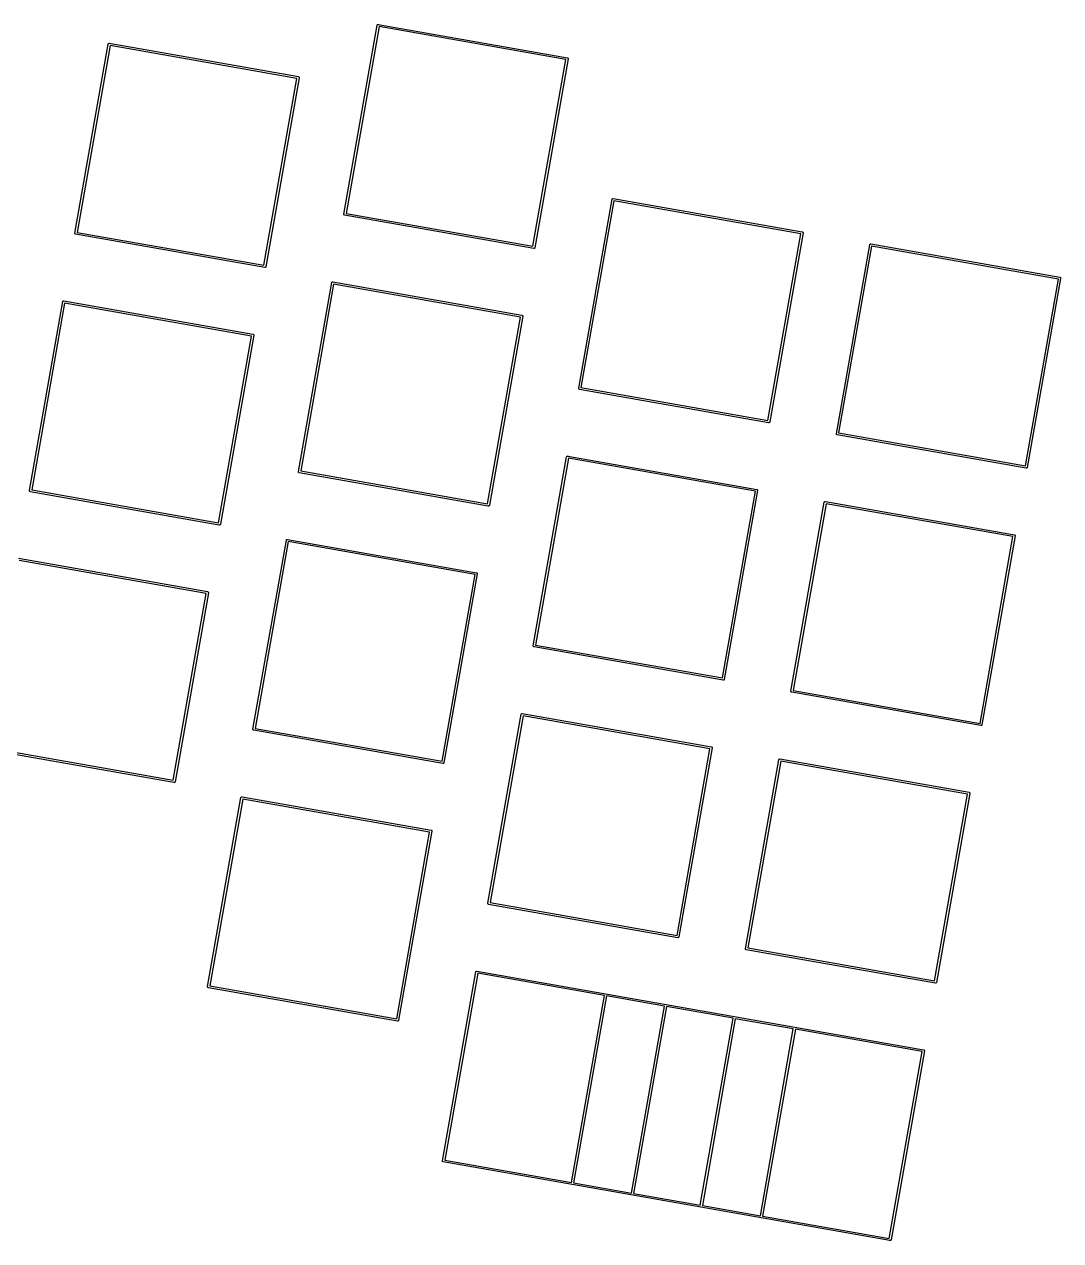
# Model space of a CAD drawing. Extents: x 63 to 356, y -134 to -45.
# Drawn here: x 105.6 to 181.1, y -134.2 to -45.6 of the extents above; entities that cross this region are included whole.
import ezdxf

# ---------------------------------------------------------------- set-up
doc = ezdxf.new("R2010")
doc.units = 0
doc.header["$MEASUREMENT"] = 0
doc.layers.add('BLACK', color=7, linetype='CONTINUOUS')

msp = doc.modelspace()

# ---------------------------------------------------------------- linework, layer by layer
at = {"layer": 'BLACK', "linetype": 'CONTINUOUS'}
for p, q in [((128.866, -59.4344), (131.294, -45.6635)), ((131.43, -45.7716), (129.031, -59.3793)), ((131.294, -45.6635), (131.295, -45.6569)), ((131.294, -45.6635), (131.294, -45.6635)), ((131.295, -45.6569), (131.299, -45.651)), ((131.299, -45.651), (131.301, -45.6447)), ((131.301, -45.6447), (131.306, -45.6395)), ((131.306, -45.6395), (131.309, -45.6336)), ((131.309, -45.6336), (131.314, -45.6293)), ((131.314, -45.6293), (131.318, -45.6241)), ((131.318, -45.6241), (131.324, -45.6207)), ((131.324, -45.6207), (131.329, -45.6163)), ((131.329, -45.6163), (131.336, -45.614)), ((131.336, -45.614), (131.342, -45.6106)), ((131.342, -45.6106), (131.348, -45.6095)), ((131.348, -45.6095), (131.355, -45.6071)), ((131.355, -45.6071), (131.362, -45.6071)), ((131.362, -45.6071), (131.368, -45.606)), ((131.368, -45.606), (131.375, -45.6071)), ((131.375, -45.6071), (131.375, -45.6071)), ((131.375, -45.6071), (145.146, -48.0353)), ((145.038, -48.171), (131.43, -45.7716)), ((109.279, -60.8166), (111.707, -47.0457)), ((111.842, -47.1538), (109.443, -60.7614)), ((111.707, -47.0457), (111.708, -47.039)), ((111.707, -47.0457), (111.707, -47.0457)), ((111.708, -47.039), (111.711, -47.0332)), ((111.711, -47.0332), (111.714, -47.0268)), ((111.714, -47.0268), (111.718, -47.0216)), ((111.718, -47.0216), (111.721, -47.0158)), ((111.721, -47.0158), (111.727, -47.0114)), ((111.727, -47.0114), (111.731, -47.0062)), ((111.731, -47.0062), (111.737, -47.0028)), ((111.737, -47.0028), (111.742, -46.9985)), ((111.742, -46.9985), (111.748, -46.9962)), ((111.748, -46.9962), (111.754, -46.9928)), ((111.754, -46.9928), (111.761, -46.9916)), ((111.761, -46.9916), (111.767, -46.9893)), ((111.767, -46.9893), (111.774, -46.9893)), ((111.774, -46.9893), (111.781, -46.9881)), ((111.781, -46.9881), (111.787, -46.9893)), ((111.787, -46.9893), (111.787, -46.9893)), ((111.787, -46.9893), (125.558, -49.4175)), ((125.45, -49.5532), (111.842, -47.1538)), ((142.638, -61.7787), (145.038, -48.171)), ((145.202, -48.1159), (142.774, -61.8868)), ((145.146, -48.0353), (145.146, -48.0353)), ((145.146, -48.0353), (145.152, -48.0365)), ((145.152, -48.0365), (145.158, -48.0399)), ((145.158, -48.0399), (145.165, -48.0422)), ((145.165, -48.0422), (145.17, -48.0466)), ((145.17, -48.0466), (145.176, -48.0499)), ((145.176, -48.0499), (145.18, -48.0551)), ((145.18, -48.0551), (145.185, -48.0595)), ((145.185, -48.0595), (145.189, -48.0653)), ((145.189, -48.0653), (145.193, -48.0705)), ((145.193, -48.0705), (145.195, -48.0769)), ((145.195, -48.0769), (145.199, -48.0827)), ((145.199, -48.0827), (145.2, -48.0894)), ((145.2, -48.0894), (145.202, -48.0958)), ((145.202, -48.0958), (145.202, -48.1025)), ((145.202, -48.1025), (145.203, -48.1092)), ((145.203, -48.1092), (145.202, -48.1159)), ((145.202, -48.1159), (145.202, -48.1159)), ((123.051, -63.1608), (125.45, -49.5532)), ((125.615, -49.498), (123.186, -63.2689)), ((125.558, -49.4175), (125.558, -49.4175)), ((125.558, -49.4175), (125.565, -49.4186)), ((125.565, -49.4186), (125.571, -49.422)), ((125.571, -49.422), (125.577, -49.4243)), ((125.577, -49.4243), (125.582, -49.4287)), ((125.582, -49.4287), (125.588, -49.4321)), ((125.588, -49.4321), (125.592, -49.4373)), ((125.592, -49.4373), (125.598, -49.4416)), ((125.598, -49.4416), (125.601, -49.4475)), ((125.601, -49.4475), (125.605, -49.4527)), ((125.605, -49.4527), (125.608, -49.459)), ((125.608, -49.459), (125.611, -49.4649)), ((125.611, -49.4649), (125.612, -49.4716)), ((125.612, -49.4716), (125.615, -49.4779)), ((125.615, -49.4779), (125.615, -49.4847)), ((125.615, -49.4847), (125.616, -49.4914)), ((125.616, -49.4914), (125.615, -49.498)), ((125.615, -49.498), (125.615, -49.498)), ((145.973, -72.1227), (148.401, -58.3518)), ((148.537, -58.4599), (146.137, -72.0676)), ((148.401, -58.3518), (148.402, -58.3452)), ((148.401, -58.3518), (148.401, -58.3518)), ((148.402, -58.3452), (148.405, -58.3393)), ((148.405, -58.3393), (148.408, -58.3329)), ((148.408, -58.3329), (148.412, -58.3278)), ((148.412, -58.3278), (148.415, -58.3219)), ((148.415, -58.3219), (148.421, -58.3175)), ((148.421, -58.3175), (148.425, -58.3124)), ((148.425, -58.3124), (148.431, -58.309)), ((148.431, -58.309), (148.436, -58.3046)), ((148.436, -58.3046), (148.442, -58.3023)), ((148.442, -58.3023), (148.448, -58.2989)), ((148.448, -58.2989), (148.455, -58.2977)), ((148.455, -58.2977), (148.461, -58.2954)), ((148.461, -58.2954), (148.468, -58.2954)), ((148.468, -58.2954), (148.475, -58.2943)), ((148.475, -58.2943), (148.481, -58.2954)), ((148.481, -58.2954), (148.481, -58.2954)), ((148.481, -58.2954), (162.252, -60.7236)), ((162.144, -60.8593), (148.537, -58.4599)), ((128.865, -59.4411), (128.866, -59.4344)), ((128.866, -59.4478), (128.865, -59.4411)), ((128.866, -59.4344), (128.866, -59.4344)), ((128.866, -59.4545), (128.866, -59.4478)), ((128.868, -59.4609), (128.866, -59.4545)), ((128.87, -59.4676), (128.868, -59.4609)), ((128.873, -59.4734), (128.87, -59.4676)), ((128.875, -59.4798), (128.873, -59.4734)), ((128.88, -59.485), (128.875, -59.4798)), ((128.883, -59.4908), (128.88, -59.485)), ((128.888, -59.4952), (128.883, -59.4908)), ((128.893, -59.5004), (128.888, -59.4952)), ((128.898, -59.5038), (128.893, -59.5004)), ((128.904, -59.5081), (128.898, -59.5038)), ((128.91, -59.5104), (128.904, -59.5081)), ((128.916, -59.5138), (128.91, -59.5104)), ((128.923, -59.515), (128.916, -59.5138)), ((142.693, -61.9432), (128.923, -59.515)), ((128.923, -59.515), (128.923, -59.515)), ((129.031, -59.3793), (142.638, -61.7787)), ((109.277, -60.8233), (109.279, -60.8166)), ((109.279, -60.8299), (109.277, -60.8233)), ((109.279, -60.8166), (109.279, -60.8166)), ((109.279, -60.8367), (109.279, -60.8299)), ((109.281, -60.8431), (109.279, -60.8367)), ((109.282, -60.8497), (109.281, -60.8431)), ((109.285, -60.8556), (109.282, -60.8497)), ((109.288, -60.8619), (109.285, -60.8556)), ((109.292, -60.8671), (109.288, -60.8619)), ((109.295, -60.873), (109.292, -60.8671)), ((109.301, -60.8773), (109.295, -60.873)), ((109.305, -60.8825), (109.301, -60.8773)), ((109.311, -60.8859), (109.305, -60.8825)), ((109.316, -60.8903), (109.311, -60.8859)), ((109.322, -60.8926), (109.316, -60.8903)), ((109.328, -60.896), (109.322, -60.8926)), ((109.335, -60.8971), (109.328, -60.896)), ((123.106, -63.3253), (109.335, -60.8971)), ((109.335, -60.8971), (109.335, -60.8971)), ((109.443, -60.7614), (123.051, -63.1608)), ((159.745, -74.467), (162.144, -60.8593)), ((162.309, -60.8042), (159.881, -74.5751)), ((162.252, -60.7236), (162.252, -60.7236)), ((162.252, -60.7236), (162.259, -60.7248)), ((162.259, -60.7248), (162.265, -60.7282)), ((162.265, -60.7282), (162.271, -60.7305)), ((162.271, -60.7305), (162.276, -60.7348)), ((162.276, -60.7348), (162.282, -60.7382)), ((162.282, -60.7382), (162.287, -60.7434)), ((162.287, -60.7434), (162.292, -60.7478)), ((162.292, -60.7478), (162.295, -60.7536)), ((162.295, -60.7536), (162.3, -60.7588)), ((162.3, -60.7588), (162.302, -60.7652)), ((162.302, -60.7652), (162.305, -60.771)), ((162.305, -60.771), (162.306, -60.7777)), ((162.306, -60.7777), (162.309, -60.7841)), ((162.309, -60.7841), (162.309, -60.7908)), ((162.309, -60.7908), (162.31, -60.7975)), ((162.31, -60.7975), (162.309, -60.8042)), ((162.309, -60.8042), (162.309, -60.8042)), ((142.7, -61.9443), (142.693, -61.9432)), ((142.693, -61.9432), (142.693, -61.9432)), ((142.707, -61.9432), (142.7, -61.9443)), ((142.714, -61.9432), (142.707, -61.9432)), ((142.72, -61.9409), (142.714, -61.9432)), ((142.727, -61.9397), (142.72, -61.9409)), ((142.732, -61.9363), (142.727, -61.9397)), ((142.739, -61.934), (142.732, -61.9363)), ((142.744, -61.9296), (142.739, -61.934)), ((142.75, -61.9262), (142.744, -61.9296)), ((142.754, -61.9211), (142.75, -61.9262)), ((142.759, -61.9167), (142.754, -61.9211)), ((142.763, -61.9108), (142.759, -61.9167)), ((142.767, -61.9057), (142.763, -61.9108)), ((142.769, -61.8993), (142.767, -61.9057)), ((142.773, -61.8934), (142.769, -61.8993)), ((142.774, -61.8868), (142.773, -61.8934)), ((142.774, -61.8868), (142.774, -61.8868)), ((164.733, -75.4307), (167.161, -61.6598)), ((167.297, -61.7679), (164.898, -75.3756)), ((167.161, -61.6598), (167.163, -61.6532)), ((167.161, -61.6598), (167.161, -61.6598)), ((167.163, -61.6532), (167.166, -61.6473)), ((167.166, -61.6473), (167.168, -61.6409)), ((167.168, -61.6409), (167.173, -61.6358)), ((167.173, -61.6358), (167.176, -61.6299)), ((167.176, -61.6299), (167.181, -61.6255)), ((167.181, -61.6255), (167.186, -61.6204)), ((167.186, -61.6204), (167.191, -61.617)), ((167.191, -61.617), (167.197, -61.6126)), ((167.197, -61.6126), (167.203, -61.6103)), ((167.203, -61.6103), (167.209, -61.6069)), ((167.209, -61.6069), (167.216, -61.6057)), ((167.216, -61.6057), (167.222, -61.6034)), ((167.222, -61.6034), (167.229, -61.6034)), ((167.229, -61.6034), (167.235, -61.6023)), ((167.235, -61.6023), (167.242, -61.6034)), ((167.242, -61.6034), (167.242, -61.6034)), ((167.242, -61.6034), (181.013, -64.0316)), ((180.905, -64.1673), (167.297, -61.7679)), ((123.112, -63.3265), (123.106, -63.3253)), ((123.106, -63.3253), (123.106, -63.3253)), ((123.119, -63.3253), (123.112, -63.3265)), ((123.126, -63.3253), (123.119, -63.3253)), ((123.132, -63.323), (123.126, -63.3253)), ((123.139, -63.3218), (123.132, -63.323)), ((123.145, -63.3184), (123.139, -63.3218)), ((123.151, -63.3161), (123.145, -63.3184)), ((123.156, -63.3118), (123.151, -63.3161)), ((123.162, -63.3084), (123.156, -63.3118)), ((123.167, -63.3032), (123.162, -63.3084)), ((123.172, -63.2989), (123.167, -63.3032)), ((123.175, -63.293), (123.172, -63.2989)), ((123.18, -63.2878), (123.175, -63.293)), ((123.182, -63.2814), (123.18, -63.2878)), ((123.185, -63.2756), (123.182, -63.2814)), ((123.186, -63.2689), (123.185, -63.2756)), ((123.186, -63.2689), (123.186, -63.2689)), ((125.558, -78.195), (127.986, -64.4241)), ((128.122, -64.5322), (125.723, -78.1399)), ((127.986, -64.4241), (127.987, -64.4175)), ((127.986, -64.4241), (127.986, -64.4241)), ((127.987, -64.4175), (127.991, -64.4116)), ((127.991, -64.4116), (127.993, -64.4052)), ((127.993, -64.4052), (127.998, -64.4001)), ((127.998, -64.4001), (128.001, -64.3942)), ((128.001, -64.3942), (128.006, -64.3898)), ((128.006, -64.3898), (128.01, -64.3847)), ((128.01, -64.3847), (128.016, -64.3813)), ((128.016, -64.3813), (128.021, -64.3769)), ((128.021, -64.3769), (128.028, -64.3746)), ((128.028, -64.3746), (128.034, -64.3712)), ((128.034, -64.3712), (128.04, -64.37)), ((128.04, -64.37), (128.047, -64.3677)), ((128.047, -64.3677), (128.054, -64.3677)), ((128.054, -64.3677), (128.06, -64.3666)), ((128.06, -64.3666), (128.067, -64.3677)), ((128.067, -64.3677), (128.067, -64.3677)), ((128.067, -64.3677), (141.838, -66.7959)), ((141.73, -66.9316), (128.122, -64.5322)), ((178.505, -77.775), (180.905, -64.1673)), ((181.069, -64.1122), (178.641, -77.8831)), ((181.013, -64.0316), (181.013, -64.0316)), ((181.013, -64.0316), (181.02, -64.0328)), ((181.02, -64.0328), (181.025, -64.0362)), ((181.025, -64.0362), (181.032, -64.0385)), ((181.032, -64.0385), (181.037, -64.0428)), ((181.037, -64.0428), (181.043, -64.0462)), ((181.043, -64.0462), (181.047, -64.0514)), ((181.047, -64.0514), (181.052, -64.0558)), ((181.052, -64.0558), (181.056, -64.0616)), ((181.056, -64.0616), (181.06, -64.0668)), ((181.06, -64.0668), (181.062, -64.0732)), ((181.062, -64.0732), (181.066, -64.079)), ((181.066, -64.079), (181.067, -64.0857)), ((181.067, -64.0857), (181.069, -64.0921)), ((181.069, -64.0921), (181.069, -64.0988)), ((181.069, -64.0988), (181.07, -64.1055)), ((181.07, -64.1055), (181.069, -64.1122)), ((181.069, -64.1122), (181.069, -64.1122)), ((105.971, -79.5772), (108.399, -65.8063)), ((108.534, -65.9144), (106.135, -79.522)), ((108.399, -65.8063), (108.4, -65.7996)), ((108.399, -65.8063), (108.399, -65.8063)), ((108.4, -65.7996), (108.403, -65.7938)), ((108.403, -65.7938), (108.406, -65.7874)), ((108.406, -65.7874), (108.41, -65.7822)), ((108.41, -65.7822), (108.413, -65.7763)), ((108.413, -65.7763), (108.419, -65.772)), ((108.419, -65.772), (108.423, -65.7668)), ((108.423, -65.7668), (108.429, -65.7634)), ((108.429, -65.7634), (108.434, -65.7591)), ((108.434, -65.7591), (108.44, -65.7568)), ((108.44, -65.7568), (108.446, -65.7534)), ((108.446, -65.7534), (108.453, -65.7522)), ((108.453, -65.7522), (108.459, -65.7499)), ((108.459, -65.7499), (108.466, -65.7499)), ((108.466, -65.7499), (108.473, -65.7487)), ((108.473, -65.7487), (108.479, -65.7499)), ((108.479, -65.7499), (108.479, -65.7499)), ((108.479, -65.7499), (122.25, -68.1781)), ((122.142, -68.3138), (108.534, -65.9144)), ((139.33, -80.5393), (141.73, -66.9316)), ((141.894, -66.8765), (139.466, -80.6474)), ((141.838, -66.7959), (141.838, -66.7959)), ((141.838, -66.7959), (141.844, -66.7971)), ((141.844, -66.7971), (141.85, -66.8005)), ((141.85, -66.8005), (141.857, -66.8028)), ((141.857, -66.8028), (141.862, -66.8071)), ((141.862, -66.8071), (141.868, -66.8105)), ((141.868, -66.8105), (141.872, -66.8157)), ((141.872, -66.8157), (141.877, -66.8201)), ((141.877, -66.8201), (141.881, -66.8259)), ((141.881, -66.8259), (141.885, -66.8311)), ((141.885, -66.8311), (141.887, -66.8375)), ((141.887, -66.8375), (141.891, -66.8433)), ((141.891, -66.8433), (141.892, -66.85)), ((141.892, -66.85), (141.894, -66.8564)), ((141.894, -66.8564), (141.894, -66.8631)), ((141.894, -66.8631), (141.895, -66.8698)), ((141.895, -66.8698), (141.894, -66.8765)), ((141.894, -66.8765), (141.894, -66.8765)), ((122.25, -68.1781), (122.25, -68.1781)), ((122.25, -68.1781), (122.257, -68.1792)), ((122.257, -68.1792), (122.263, -68.1826)), ((122.263, -68.1826), (122.269, -68.1849)), ((122.269, -68.1849), (122.274, -68.1893)), ((122.274, -68.1893), (122.28, -68.1927)), ((122.28, -68.1927), (122.284, -68.1979)), ((122.284, -68.1979), (122.29, -68.2022)), ((122.29, -68.2022), (122.293, -68.2081)), ((122.293, -68.2081), (122.297, -68.2133)), ((122.297, -68.2133), (122.3, -68.2196)), ((122.3, -68.2196), (122.303, -68.2255)), ((122.303, -68.2255), (122.304, -68.2321)), ((122.304, -68.2321), (122.307, -68.2385)), ((119.743, -81.9214), (122.142, -68.3138)), ((122.307, -68.2586), (119.878, -82.0295)), ((122.307, -68.2385), (122.307, -68.2453)), ((122.307, -68.2453), (122.308, -68.2519)), ((122.308, -68.2519), (122.307, -68.2586)), ((122.307, -68.2586), (122.307, -68.2586)), ((145.972, -72.1294), (145.973, -72.1227)), ((145.973, -72.1361), (145.972, -72.1294)), ((145.973, -72.1227), (145.973, -72.1227)), ((145.973, -72.1428), (145.973, -72.1361)), ((145.975, -72.1492), (145.973, -72.1428)), ((145.976, -72.1559), (145.975, -72.1492)), ((145.98, -72.1617), (145.976, -72.1559)), ((145.982, -72.1681), (145.98, -72.1617)), ((145.986, -72.1733), (145.982, -72.1681)), ((145.99, -72.1791), (145.986, -72.1733)), ((145.995, -72.1835), (145.99, -72.1791)), ((145.999, -72.1887), (145.995, -72.1835)), ((146.005, -72.1921), (145.999, -72.1887)), ((146.01, -72.1964), (146.005, -72.1921)), ((146.017, -72.1987), (146.01, -72.1964)), ((146.022, -72.2021), (146.017, -72.1987)), ((146.029, -72.2033), (146.022, -72.2021)), ((159.8, -74.6315), (146.029, -72.2033)), ((146.029, -72.2033), (146.029, -72.2033)), ((146.137, -72.0676), (159.745, -74.467)), ((159.807, -74.6326), (159.8, -74.6315)), ((159.8, -74.6315), (159.8, -74.6315)), ((159.813, -74.6315), (159.807, -74.6326)), ((159.82, -74.6315), (159.813, -74.6315)), ((159.826, -74.6291), (159.82, -74.6315)), ((159.833, -74.628), (159.826, -74.6291)), ((159.839, -74.6246), (159.833, -74.628)), ((159.845, -74.6223), (159.839, -74.6246)), ((159.851, -74.6179), (159.845, -74.6223)), ((159.856, -74.6145), (159.851, -74.6179)), ((159.861, -74.6094), (159.856, -74.6145)), ((159.866, -74.605), (159.861, -74.6094)), ((159.869, -74.5991), (159.866, -74.605)), ((159.874, -74.594), (159.869, -74.5991)), ((159.876, -74.5876), (159.874, -74.594)), ((159.879, -74.5817), (159.876, -74.5876)), ((159.881, -74.5751), (159.879, -74.5817)), ((159.881, -74.5751), (159.881, -74.5751)), ((164.732, -75.4374), (164.733, -75.4307)), ((164.733, -75.4441), (164.732, -75.4374)), ((164.733, -75.4307), (164.733, -75.4307)), ((164.733, -75.4508), (164.733, -75.4441)), ((164.736, -75.4572), (164.733, -75.4508)), ((164.737, -75.4639), (164.736, -75.4572)), ((164.74, -75.4697), (164.737, -75.4639)), ((164.742, -75.4761), (164.74, -75.4697)), ((164.747, -75.4813), (164.742, -75.4761)), ((164.75, -75.4871), (164.747, -75.4813)), ((164.755, -75.4915), (164.75, -75.4871)), ((164.76, -75.4967), (164.755, -75.4915)), ((164.766, -75.5001), (164.76, -75.4967)), ((164.771, -75.5044), (164.766, -75.5001)), ((164.777, -75.5067), (164.771, -75.5044)), ((164.783, -75.5101), (164.777, -75.5067)), ((164.79, -75.5113), (164.783, -75.5101)), ((178.561, -77.9395), (164.79, -75.5113)), ((164.79, -75.5113), (164.79, -75.5113)), ((164.898, -75.3756), (178.505, -77.775)), ((145.097, -77.0999), (145.1, -77.0935)), ((145.1, -77.0935), (145.104, -77.0883)), ((145.104, -77.0883), (145.108, -77.0825)), ((145.108, -77.0825), (145.113, -77.0781)), ((145.113, -77.0781), (145.117, -77.0729)), ((145.117, -77.0729), (145.123, -77.0696)), ((145.123, -77.0696), (145.128, -77.0652)), ((145.128, -77.0652), (145.134, -77.0629)), ((145.134, -77.0629), (145.14, -77.0595)), ((145.14, -77.0595), (145.147, -77.0583)), ((145.147, -77.0583), (145.153, -77.056)), ((145.153, -77.056), (145.16, -77.056)), ((145.16, -77.056), (145.167, -77.0548)), ((145.167, -77.0548), (145.173, -77.056)), ((145.173, -77.056), (145.173, -77.056)), ((145.173, -77.056), (158.944, -79.4842)), ((142.665, -90.8833), (145.093, -77.1124)), ((145.229, -77.2205), (142.829, -90.8282)), ((145.093, -77.1124), (145.094, -77.1058)), ((145.093, -77.1124), (145.093, -77.1124)), ((145.094, -77.1058), (145.097, -77.0999)), ((158.836, -79.6199), (145.229, -77.2205)), ((178.567, -77.9406), (178.561, -77.9395)), ((178.561, -77.9395), (178.561, -77.9395)), ((178.574, -77.9395), (178.567, -77.9406)), ((178.581, -77.9395), (178.574, -77.9395)), ((178.587, -77.9371), (178.581, -77.9395)), ((178.594, -77.936), (178.587, -77.9371)), ((178.6, -77.9326), (178.594, -77.936)), ((178.606, -77.9303), (178.6, -77.9326)), ((178.611, -77.9259), (178.606, -77.9303)), ((178.617, -77.9225), (178.611, -77.9259)), ((178.621, -77.9174), (178.617, -77.9225)), ((178.627, -77.913), (178.621, -77.9174)), ((178.63, -77.9071), (178.627, -77.913)), ((178.634, -77.9019), (178.63, -77.9071)), ((178.637, -77.8956), (178.634, -77.9019)), ((178.64, -77.8897), (178.637, -77.8956)), ((178.641, -77.8831), (178.64, -77.8897)), ((178.641, -77.8831), (178.641, -77.8831)), ((125.557, -78.2017), (125.558, -78.195)), ((125.558, -78.2084), (125.557, -78.2017)), ((125.558, -78.195), (125.558, -78.195)), ((125.558, -78.2151), (125.558, -78.2084)), ((125.56, -78.2215), (125.558, -78.2151)), ((125.562, -78.2282), (125.56, -78.2215)), ((125.565, -78.234), (125.562, -78.2282)), ((125.567, -78.2404), (125.565, -78.234)), ((125.572, -78.2456), (125.567, -78.2404)), ((125.575, -78.2514), (125.572, -78.2456)), ((125.58, -78.2558), (125.575, -78.2514)), ((125.585, -78.261), (125.58, -78.2558)), ((125.59, -78.2644), (125.585, -78.261)), ((125.596, -78.2687), (125.59, -78.2644)), ((125.602, -78.271), (125.596, -78.2687)), ((125.608, -78.2744), (125.602, -78.271)), ((125.615, -78.2756), (125.608, -78.2744)), ((139.385, -80.7038), (125.615, -78.2756)), ((125.615, -78.2756), (125.615, -78.2756)), ((125.723, -78.1399), (139.33, -80.5393)), ((105.969, -79.5838), (105.971, -79.5772)), ((105.971, -79.5905), (105.969, -79.5838)), ((105.971, -79.5772), (105.971, -79.5772)), ((105.971, -79.5973), (105.971, -79.5905)), ((105.973, -79.6036), (105.971, -79.5973)), ((105.974, -79.6103), (105.973, -79.6036)), ((105.977, -79.6162), (105.974, -79.6103)), ((105.98, -79.6225), (105.977, -79.6162)), ((105.984, -79.6277), (105.98, -79.6225)), ((105.987, -79.6336), (105.984, -79.6277)), ((105.993, -79.6379), (105.987, -79.6336)), ((105.997, -79.6431), (105.993, -79.6379)), ((106.003, -79.6465), (105.997, -79.6431)), ((106.008, -79.6509), (106.003, -79.6465)), ((106.014, -79.6532), (106.008, -79.6509)), ((106.02, -79.6566), (106.014, -79.6532)), ((106.027, -79.6577), (106.02, -79.6566)), ((119.798, -82.0859), (106.027, -79.6577)), ((106.027, -79.6577), (106.027, -79.6577)), ((106.135, -79.522), (119.743, -81.9214)), ((156.437, -93.2276), (158.836, -79.6199)), ((159.001, -79.5648), (156.573, -93.3356)), ((158.944, -79.4842), (158.944, -79.4842)), ((158.944, -79.4842), (158.951, -79.4854)), ((158.951, -79.4854), (158.957, -79.4888)), ((158.957, -79.4888), (158.963, -79.4911)), ((158.963, -79.4911), (158.968, -79.4954)), ((158.968, -79.4954), (158.974, -79.4988)), ((158.974, -79.4988), (158.979, -79.504)), ((158.979, -79.504), (158.984, -79.5084)), ((158.984, -79.5084), (158.987, -79.5142)), ((158.987, -79.5142), (158.992, -79.5194)), ((158.992, -79.5194), (158.994, -79.5258)), ((158.994, -79.5258), (158.997, -79.5316)), ((158.997, -79.5316), (158.998, -79.5383)), ((158.998, -79.5383), (159.001, -79.5447)), ((159.001, -79.5447), (159.001, -79.5514)), ((159.001, -79.5514), (159.002, -79.5581)), ((159.002, -79.5581), (159.001, -79.5647)), ((159.001, -79.5647), (159.001, -79.5648)), ((161.425, -94.1913), (163.853, -80.4204)), ((163.989, -80.5285), (161.59, -94.1362)), ((163.853, -80.4204), (163.855, -80.4138)), ((163.853, -80.4204), (163.853, -80.4204)), ((163.855, -80.4138), (163.858, -80.4079)), ((163.858, -80.4079), (163.86, -80.4015)), ((163.86, -80.4015), (163.865, -80.3963)), ((163.865, -80.3963), (163.868, -80.3905)), ((163.868, -80.3905), (163.873, -80.3861)), ((163.873, -80.3861), (163.878, -80.3809)), ((163.878, -80.3809), (163.883, -80.3776)), ((163.883, -80.3776), (163.889, -80.3732)), ((163.889, -80.3732), (163.895, -80.3709)), ((163.895, -80.3709), (163.901, -80.3675)), ((163.901, -80.3675), (163.908, -80.3663)), ((163.908, -80.3663), (163.914, -80.364)), ((163.914, -80.364), (163.921, -80.364)), ((163.921, -80.364), (163.927, -80.3628)), ((163.927, -80.3628), (163.934, -80.364)), ((163.934, -80.364), (163.934, -80.364)), ((163.934, -80.364), (177.705, -82.7922)), ((177.597, -82.9279), (163.989, -80.5285)), ((139.392, -80.7049), (139.385, -80.7038)), ((139.385, -80.7038), (139.385, -80.7038)), ((139.399, -80.7038), (139.392, -80.7049)), ((139.406, -80.7038), (139.399, -80.7038)), ((139.412, -80.7014), (139.406, -80.7038)), ((139.419, -80.7003), (139.412, -80.7014)), ((139.424, -80.6969), (139.419, -80.7003)), ((139.431, -80.6946), (139.424, -80.6969)), ((139.436, -80.6902), (139.431, -80.6946)), ((139.442, -80.6868), (139.436, -80.6902)), ((139.446, -80.6817), (139.442, -80.6868)), ((139.451, -80.6773), (139.446, -80.6817)), ((139.455, -80.6714), (139.451, -80.6773)), ((139.459, -80.6662), (139.455, -80.6714)), ((139.461, -80.6599), (139.459, -80.6662)), ((139.465, -80.654), (139.461, -80.6599)), ((139.466, -80.6474), (139.465, -80.654)), ((139.466, -80.6474), (139.466, -80.6474)), ((119.804, -82.0871), (119.798, -82.0859)), ((119.798, -82.0859), (119.798, -82.0859)), ((119.811, -82.0859), (119.804, -82.0871)), ((119.818, -82.0859), (119.811, -82.0859)), ((119.824, -82.0836), (119.818, -82.0859)), ((119.831, -82.0824), (119.824, -82.0836)), ((119.837, -82.079), (119.831, -82.0824)), ((119.843, -82.0767), (119.837, -82.079)), ((119.848, -82.0724), (119.843, -82.0767)), ((119.854, -82.069), (119.848, -82.0724)), ((119.859, -82.0638), (119.854, -82.069)), ((119.864, -82.0594), (119.859, -82.0638)), ((119.867, -82.0536), (119.864, -82.0594)), ((119.872, -82.0484), (119.867, -82.0536)), ((119.874, -82.042), (119.872, -82.0484)), ((119.877, -82.0362), (119.874, -82.042)), ((119.878, -82.0295), (119.877, -82.0362)), ((119.878, -82.0295), (119.878, -82.0295)), ((122.25, -96.9556), (124.678, -83.1847)), ((124.814, -83.2928), (122.415, -96.9005)), ((124.678, -83.1847), (124.679, -83.1781)), ((124.678, -83.1847), (124.678, -83.1847)), ((124.679, -83.1781), (124.683, -83.1722)), ((124.683, -83.1722), (124.685, -83.1658)), ((124.685, -83.1658), (124.69, -83.1606)), ((124.69, -83.1606), (124.693, -83.1548)), ((124.693, -83.1548), (124.698, -83.1504)), ((124.698, -83.1504), (124.702, -83.1452)), ((124.702, -83.1452), (124.708, -83.1419)), ((124.708, -83.1419), (124.714, -83.1375)), ((124.714, -83.1375), (124.72, -83.1352)), ((124.72, -83.1352), (124.726, -83.1318)), ((124.726, -83.1318), (124.732, -83.1306)), ((124.732, -83.1306), (124.739, -83.1283)), ((124.739, -83.1283), (124.746, -83.1283)), ((124.746, -83.1283), (124.752, -83.1271)), ((124.752, -83.1271), (124.759, -83.1283)), ((124.759, -83.1283), (124.759, -83.1283)), ((124.759, -83.1283), (138.53, -85.5565)), ((138.422, -85.6922), (124.814, -83.2928)), ((175.197, -96.5356), (177.597, -82.9279)), ((177.761, -82.8728), (175.333, -96.6436)), ((177.705, -82.7922), (177.705, -82.7922)), ((177.705, -82.7922), (177.712, -82.7934)), ((177.712, -82.7934), (177.717, -82.7968)), ((177.717, -82.7968), (177.724, -82.7991)), ((177.724, -82.7991), (177.729, -82.8034)), ((177.729, -82.8034), (177.735, -82.8068)), ((177.735, -82.8068), (177.739, -82.812)), ((177.739, -82.812), (177.744, -82.8163)), ((177.744, -82.8163), (177.748, -82.8222)), ((177.748, -82.8222), (177.752, -82.8274)), ((177.752, -82.8274), (177.754, -82.8338)), ((177.754, -82.8338), (177.758, -82.8396)), ((177.758, -82.8396), (177.759, -82.8463)), ((177.759, -82.8463), (177.761, -82.8526)), ((177.761, -82.8526), (177.761, -82.8594)), ((177.761, -82.8594), (177.763, -82.8661)), ((177.763, -82.8661), (177.761, -82.8727)), ((177.761, -82.8727), (177.761, -82.8728)), ((105.171, -84.5105), (118.942, -86.9386)), ((118.834, -87.0743), (105.226, -84.6749)), ((136.022, -99.2999), (138.422, -85.6922)), ((138.586, -85.6371), (136.158, -99.4079)), ((138.53, -85.5565), (138.53, -85.5565)), ((138.53, -85.5565), (138.536, -85.5577)), ((138.536, -85.5577), (138.542, -85.5611)), ((138.542, -85.5611), (138.549, -85.5634)), ((138.549, -85.5634), (138.554, -85.5677)), ((138.554, -85.5677), (138.56, -85.5711)), ((138.56, -85.5711), (138.564, -85.5763)), ((138.564, -85.5763), (138.569, -85.5806)), ((138.569, -85.5806), (138.573, -85.5865)), ((138.573, -85.5865), (138.577, -85.5917)), ((138.577, -85.5917), (138.579, -85.5981)), ((138.579, -85.5981), (138.583, -85.6039)), ((138.583, -85.6039), (138.584, -85.6106)), ((138.584, -85.6106), (138.586, -85.6169)), ((138.586, -85.6169), (138.586, -85.6237)), ((138.586, -85.6237), (138.587, -85.6304)), ((138.587, -85.6304), (138.586, -85.637)), ((138.586, -85.637), (138.586, -85.6371)), ((116.435, -100.682), (118.834, -87.0743)), ((118.999, -87.0192), (116.57, -100.79)), ((118.942, -86.9386), (118.942, -86.9387)), ((118.942, -86.9387), (118.949, -86.9398)), ((118.949, -86.9398), (118.955, -86.9432)), ((118.955, -86.9432), (118.961, -86.9455)), ((118.961, -86.9455), (118.966, -86.9499)), ((118.966, -86.9499), (118.972, -86.9533)), ((118.972, -86.9533), (118.976, -86.9584)), ((118.976, -86.9584), (118.982, -86.9628)), ((118.982, -86.9628), (118.985, -86.9687)), ((118.985, -86.9687), (118.989, -86.9738)), ((118.989, -86.9738), (118.992, -86.9802)), ((118.992, -86.9802), (118.995, -86.9861)), ((118.995, -86.9861), (118.996, -86.9927)), ((118.996, -86.9927), (118.999, -86.9991)), ((118.999, -86.9991), (118.999, -87.0059)), ((118.999, -87.0059), (119, -87.0125)), ((119, -87.0125), (118.999, -87.0192)), ((118.999, -87.0192), (118.999, -87.0192)), ((142.664, -90.89), (142.665, -90.8833)), ((142.665, -90.8967), (142.664, -90.89)), ((142.665, -90.8833), (142.665, -90.8833)), ((142.665, -90.9034), (142.665, -90.8967)), ((142.667, -90.9098), (142.665, -90.9034)), ((142.668, -90.9164), (142.667, -90.9098)), ((142.672, -90.9223), (142.668, -90.9164)), ((142.674, -90.9287), (142.672, -90.9223)), ((142.678, -90.9339), (142.674, -90.9287)), ((142.682, -90.9397), (142.678, -90.9339)), ((142.687, -90.9441), (142.682, -90.9397)), ((142.691, -90.9493), (142.687, -90.9441)), ((142.697, -90.9526), (142.691, -90.9493)), ((142.702, -90.957), (142.697, -90.9526)), ((142.709, -90.9593), (142.702, -90.957)), ((142.714, -90.9627), (142.709, -90.9593)), ((142.721, -90.9639), (142.714, -90.9627)), ((156.492, -93.3921), (142.721, -90.9639)), ((142.721, -90.9639), (142.721, -90.9639)), ((142.829, -90.8282), (156.437, -93.2276)), ((156.499, -93.3932), (156.492, -93.3921)), ((156.492, -93.3921), (156.492, -93.3921)), ((156.505, -93.3921), (156.499, -93.3932)), ((156.512, -93.3921), (156.505, -93.3921)), ((156.518, -93.3897), (156.512, -93.3921)), ((156.525, -93.3886), (156.518, -93.3897)), ((156.531, -93.3852), (156.525, -93.3886)), ((156.537, -93.3829), (156.531, -93.3852)), ((156.543, -93.3785), (156.537, -93.3829)), ((156.548, -93.3751), (156.543, -93.3785)), ((156.553, -93.3699), (156.548, -93.3751)), ((156.558, -93.3656), (156.553, -93.3699)), ((156.561, -93.3597), (156.558, -93.3656)), ((156.566, -93.3545), (156.561, -93.3597)), ((156.568, -93.3482), (156.566, -93.3545)), ((156.571, -93.3423), (156.568, -93.3482)), ((156.573, -93.3357), (156.571, -93.3423)), ((156.573, -93.3356), (156.573, -93.3357)), ((161.424, -94.198), (161.425, -94.1913)), ((161.425, -94.2046), (161.424, -94.198)), ((161.425, -94.1913), (161.425, -94.1913)), ((161.425, -94.2114), (161.425, -94.2046)), ((161.428, -94.2178), (161.425, -94.2114)), ((161.429, -94.2244), (161.428, -94.2178)), ((161.432, -94.2303), (161.429, -94.2244)), ((161.434, -94.2367), (161.432, -94.2303)), ((161.439, -94.2419), (161.434, -94.2367)), ((161.442, -94.2477), (161.439, -94.2419)), ((161.447, -94.2521), (161.442, -94.2477)), ((161.452, -94.2573), (161.447, -94.2521)), ((161.458, -94.2606), (161.452, -94.2573)), ((161.463, -94.265), (161.458, -94.2606)), ((161.469, -94.2673), (161.463, -94.265)), ((161.475, -94.2707), (161.469, -94.2673)), ((161.482, -94.2719), (161.475, -94.2707)), ((175.253, -96.7), (161.482, -94.2719)), ((161.482, -94.2719), (161.482, -94.2719)), ((161.59, -94.1362), (175.197, -96.5356)), ((139.357, -109.644), (141.785, -95.873)), ((141.921, -95.9811), (139.521, -109.589)), ((141.785, -95.873), (141.786, -95.8663)), ((141.785, -95.873), (141.785, -95.873)), ((141.786, -95.8663), (141.789, -95.8605)), ((141.789, -95.8605), (141.792, -95.8541)), ((141.792, -95.8541), (141.796, -95.8489)), ((141.796, -95.8489), (141.8, -95.8431)), ((141.8, -95.8431), (141.805, -95.8387)), ((141.805, -95.8387), (141.809, -95.8335)), ((141.809, -95.8335), (141.815, -95.8302)), ((141.815, -95.8302), (141.82, -95.8258)), ((141.82, -95.8258), (141.826, -95.8235)), ((141.826, -95.8235), (141.832, -95.8201)), ((141.832, -95.8201), (141.839, -95.8189)), ((141.839, -95.8189), (141.845, -95.8166)), ((141.845, -95.8166), (141.852, -95.8166)), ((141.852, -95.8166), (141.859, -95.8154)), ((141.859, -95.8154), (141.865, -95.8166)), ((141.865, -95.8166), (141.865, -95.8166)), ((141.865, -95.8166), (155.636, -98.2448)), ((155.528, -98.3805), (141.921, -95.9811)), ((122.249, -96.9623), (122.25, -96.9556)), ((122.25, -96.9689), (122.249, -96.9623)), ((122.25, -96.9556), (122.25, -96.9556)), ((122.25, -96.9757), (122.25, -96.9689)), ((122.252, -96.9821), (122.25, -96.9757)), ((122.254, -96.9887), (122.252, -96.9821)), ((122.257, -96.9946), (122.254, -96.9887)), ((122.259, -97.001), (122.257, -96.9946)), ((122.264, -97.0062), (122.259, -97.001)), ((122.267, -97.012), (122.264, -97.0062)), ((122.272, -97.0164), (122.267, -97.012)), ((122.277, -97.0216), (122.272, -97.0164)), ((122.282, -97.0249), (122.277, -97.0216)), ((122.288, -97.0293), (122.282, -97.0249)), ((122.294, -97.0316), (122.288, -97.0293)), ((122.3, -97.035), (122.294, -97.0316)), ((122.307, -97.0362), (122.3, -97.035)), ((136.077, -99.4643), (122.307, -97.0362)), ((122.307, -97.0362), (122.307, -97.0362)), ((122.415, -96.9005), (136.022, -99.2999)), ((175.259, -96.7012), (175.253, -96.7)), ((175.253, -96.7), (175.253, -96.7)), ((175.266, -96.7), (175.259, -96.7012)), ((175.273, -96.7), (175.266, -96.7)), ((175.279, -96.6977), (175.273, -96.7)), ((175.286, -96.6966), (175.279, -96.6977)), ((175.292, -96.6932), (175.286, -96.6966)), ((175.298, -96.6909), (175.292, -96.6932)), ((175.303, -96.6865), (175.298, -96.6909)), ((175.309, -96.6831), (175.303, -96.6865)), ((175.313, -96.6779), (175.309, -96.6831)), ((175.319, -96.6736), (175.313, -96.6779)), ((175.322, -96.6677), (175.319, -96.6736)), ((175.326, -96.6625), (175.322, -96.6677)), ((175.329, -96.6562), (175.326, -96.6625)), ((175.332, -96.6503), (175.329, -96.6562)), ((175.333, -96.6436), (175.332, -96.6503)), ((175.333, -96.6436), (175.333, -96.6436)), ((102.827, -98.2826), (116.435, -100.682)), ((155.693, -98.3253), (153.265, -112.096)), ((155.636, -98.2448), (155.636, -98.2448)), ((155.636, -98.2448), (155.643, -98.246)), ((155.643, -98.246), (155.649, -98.2493)), ((155.649, -98.2493), (155.655, -98.2517)), ((155.655, -98.2517), (155.66, -98.256)), ((155.66, -98.256), (155.666, -98.2594)), ((155.666, -98.2594), (155.671, -98.2646)), ((155.671, -98.2646), (155.676, -98.2689)), ((155.676, -98.2689), (155.679, -98.2748)), ((155.679, -98.2748), (155.684, -98.28)), ((155.684, -98.28), (155.686, -98.2863)), ((155.686, -98.2863), (155.689, -98.2922)), ((155.689, -98.2922), (155.69, -98.2989)), ((155.69, -98.2989), (155.693, -98.3052)), ((155.693, -98.3052), (155.693, -98.312)), ((155.693, -98.312), (155.694, -98.3187)), ((155.694, -98.3187), (155.693, -98.3253)), ((155.693, -98.3253), (155.693, -98.3253)), ((116.49, -100.846), (102.719, -98.4183)), ((153.129, -111.988), (155.528, -98.3805)), ((158.117, -112.952), (160.545, -99.181)), ((160.545, -99.181), (160.547, -99.1743)), ((160.545, -99.181), (160.545, -99.181)), ((160.547, -99.1743), (160.55, -99.1685)), ((160.55, -99.1685), (160.552, -99.1621)), ((160.552, -99.1621), (160.557, -99.1569)), ((160.557, -99.1569), (160.56, -99.1511)), ((160.56, -99.1511), (160.565, -99.1467)), ((160.565, -99.1467), (160.57, -99.1415)), ((160.57, -99.1415), (160.575, -99.1381)), ((160.575, -99.1381), (160.581, -99.1338)), ((160.581, -99.1338), (160.587, -99.1315)), ((160.587, -99.1315), (160.593, -99.1281)), ((160.593, -99.1281), (160.6, -99.1269)), ((160.6, -99.1269), (160.606, -99.1246)), ((160.606, -99.1246), (160.613, -99.1246)), ((160.613, -99.1246), (160.619, -99.1234)), ((160.619, -99.1234), (160.626, -99.1246)), ((160.626, -99.1246), (160.626, -99.1246)), ((160.626, -99.1246), (174.397, -101.553)), ((136.084, -99.4655), (136.077, -99.4643)), ((136.077, -99.4643), (136.077, -99.4643)), ((136.091, -99.4643), (136.084, -99.4655)), ((136.098, -99.4643), (136.091, -99.4643)), ((136.104, -99.462), (136.098, -99.4643)), ((136.111, -99.4609), (136.104, -99.462)), ((136.116, -99.4575), (136.111, -99.4609)), ((136.123, -99.4552), (136.116, -99.4575)), ((136.128, -99.4508), (136.123, -99.4552)), ((136.134, -99.4474), (136.128, -99.4508)), ((136.138, -99.4422), (136.134, -99.4474)), ((136.143, -99.4379), (136.138, -99.4422)), ((136.147, -99.432), (136.143, -99.4379)), ((136.151, -99.4268), (136.147, -99.432)), ((136.153, -99.4205), (136.151, -99.4268)), ((136.157, -99.4146), (136.153, -99.4205)), ((136.158, -99.4079), (136.157, -99.4146)), ((136.158, -99.4079), (136.158, -99.4079)), ((160.681, -99.2891), (158.282, -112.897)), ((174.289, -101.688), (160.681, -99.2891)), ((116.497, -100.848), (116.49, -100.846)), ((116.49, -100.846), (116.49, -100.846)), ((116.503, -100.846), (116.497, -100.848)), ((116.51, -100.846), (116.503, -100.846)), ((116.516, -100.844), (116.51, -100.846)), ((116.523, -100.843), (116.516, -100.844)), ((116.529, -100.84), (116.523, -100.843)), ((116.535, -100.837), (116.529, -100.84)), ((116.54, -100.833), (116.535, -100.837)), ((116.546, -100.83), (116.54, -100.833)), ((116.551, -100.824), (116.546, -100.83)), ((116.556, -100.82), (116.551, -100.824)), ((116.559, -100.814), (116.556, -100.82)), ((116.564, -100.809), (116.559, -100.814)), ((116.566, -100.803), (116.564, -100.809)), ((116.569, -100.797), (116.566, -100.803)), ((116.57, -100.79), (116.569, -100.797)), ((116.57, -100.79), (116.57, -100.79)), ((121.39, -101.911), (121.394, -101.906)), ((121.394, -101.906), (121.4, -101.902)), ((121.4, -101.902), (121.406, -101.898)), ((121.406, -101.898), (121.412, -101.896)), ((121.412, -101.896), (121.418, -101.892)), ((121.418, -101.892), (121.424, -101.891)), ((121.424, -101.891), (121.431, -101.889)), ((121.431, -101.889), (121.438, -101.889)), ((121.438, -101.889), (121.444, -101.888)), ((121.444, -101.888), (121.451, -101.889)), ((121.451, -101.889), (121.451, -101.889)), ((121.451, -101.889), (135.222, -104.317)), ((171.889, -115.296), (174.289, -101.688)), ((174.453, -101.633), (172.025, -115.404)), ((174.397, -101.553), (174.397, -101.553)), ((174.397, -101.553), (174.404, -101.554)), ((174.404, -101.554), (174.409, -101.557)), ((174.409, -101.557), (174.416, -101.56)), ((174.416, -101.56), (174.421, -101.564)), ((174.421, -101.564), (174.427, -101.567)), ((174.427, -101.567), (174.431, -101.573)), ((174.431, -101.573), (174.436, -101.577)), ((174.436, -101.577), (174.44, -101.583)), ((174.44, -101.583), (174.444, -101.588)), ((174.444, -101.588), (174.446, -101.594)), ((174.446, -101.594), (174.45, -101.6)), ((174.45, -101.6), (174.451, -101.607)), ((174.451, -101.607), (174.453, -101.613)), ((174.453, -101.613), (174.453, -101.62)), ((174.453, -101.62), (174.455, -101.627)), ((174.455, -101.627), (174.453, -101.633)), ((174.453, -101.633), (174.453, -101.633)), ((118.942, -115.716), (121.37, -101.945)), ((121.506, -102.053), (119.107, -115.661)), ((121.37, -101.945), (121.371, -101.939)), ((121.37, -101.945), (121.37, -101.945)), ((121.371, -101.939), (121.375, -101.933)), ((121.375, -101.933), (121.377, -101.926)), ((121.377, -101.926), (121.382, -101.921)), ((121.382, -101.921), (121.385, -101.915)), ((121.385, -101.915), (121.39, -101.911)), ((135.114, -104.453), (121.506, -102.053)), ((132.714, -118.06), (135.114, -104.453)), ((135.278, -104.398), (132.85, -118.169)), ((135.222, -104.317), (135.222, -104.317)), ((135.222, -104.317), (135.228, -104.318)), ((135.228, -104.318), (135.234, -104.322)), ((135.234, -104.322), (135.241, -104.324)), ((135.241, -104.324), (135.246, -104.328)), ((135.246, -104.328), (135.252, -104.332)), ((135.252, -104.332), (135.256, -104.337)), ((135.256, -104.337), (135.261, -104.341)), ((135.261, -104.341), (135.265, -104.347)), ((135.265, -104.347), (135.269, -104.352)), ((135.269, -104.352), (135.271, -104.359)), ((135.271, -104.359), (135.275, -104.365)), ((135.275, -104.365), (135.276, -104.371)), ((135.276, -104.371), (135.278, -104.378)), ((135.278, -104.378), (135.278, -104.384)), ((135.278, -104.384), (135.279, -104.391)), ((135.279, -104.391), (135.278, -104.398)), ((135.278, -104.398), (135.278, -104.398)), ((139.356, -109.651), (139.357, -109.644)), ((139.357, -109.657), (139.356, -109.651)), ((139.357, -109.644), (139.357, -109.644)), ((139.357, -109.664), (139.357, -109.657)), ((139.359, -109.67), (139.357, -109.664)), ((139.36, -109.677), (139.359, -109.67)), ((139.364, -109.683), (139.36, -109.677)), ((139.366, -109.689), (139.364, -109.683)), ((139.37, -109.694), (139.366, -109.689)), ((139.374, -109.7), (139.37, -109.694)), ((139.379, -109.705), (139.374, -109.7)), ((139.383, -109.71), (139.379, -109.705)), ((139.389, -109.713), (139.383, -109.71)), ((139.394, -109.718), (139.389, -109.713)), ((139.401, -109.72), (139.394, -109.718)), ((139.406, -109.723), (139.401, -109.72)), ((139.413, -109.724), (139.406, -109.723)), ((153.184, -112.153), (139.413, -109.724)), ((139.413, -109.724), (139.413, -109.724)), ((139.521, -109.589), (153.129, -111.988)), ((153.191, -112.154), (153.184, -112.153)), ((153.184, -112.153), (153.184, -112.153)), ((153.197, -112.153), (153.191, -112.154)), ((153.204, -112.153), (153.197, -112.153)), ((153.21, -112.15), (153.204, -112.153)), ((153.217, -112.149), (153.21, -112.15)), ((153.223, -112.146), (153.217, -112.149)), ((153.229, -112.143), (153.223, -112.146)), ((153.235, -112.139), (153.229, -112.143)), ((153.24, -112.136), (153.235, -112.139)), ((153.245, -112.131), (153.24, -112.136)), ((153.25, -112.126), (153.245, -112.131)), ((153.253, -112.12), (153.25, -112.126)), ((153.258, -112.115), (153.253, -112.12)), ((153.26, -112.109), (153.258, -112.115)), ((153.263, -112.103), (153.26, -112.109)), ((153.265, -112.096), (153.263, -112.103)), ((153.265, -112.096), (153.265, -112.096)), ((158.116, -112.959), (158.117, -112.952)), ((158.117, -112.965), (158.116, -112.959)), ((158.117, -112.952), (158.117, -112.952)), ((158.117, -112.972), (158.117, -112.965)), ((158.12, -112.978), (158.117, -112.972)), ((158.121, -112.985), (158.12, -112.978)), ((158.124, -112.991), (158.121, -112.985)), ((158.126, -112.997), (158.124, -112.991)), ((158.131, -113.002), (158.126, -112.997)), ((158.134, -113.008), (158.131, -113.002)), ((158.139, -113.013), (158.134, -113.008)), ((158.144, -113.018), (158.139, -113.013)), ((158.15, -113.021), (158.144, -113.018)), ((158.155, -113.026), (158.15, -113.021)), ((158.161, -113.028), (158.155, -113.026)), ((158.167, -113.031), (158.161, -113.028)), ((158.174, -113.032), (158.167, -113.031)), ((171.945, -115.461), (158.174, -113.032)), ((158.174, -113.032), (158.174, -113.032)), ((158.282, -112.897), (171.889, -115.296)), ((136.049, -128.404), (138.477, -114.634)), ((138.613, -114.742), (136.213, -128.349)), ((138.477, -114.634), (138.478, -114.627)), ((138.477, -114.634), (138.477, -114.634)), ((138.478, -114.627), (138.481, -114.621)), ((138.481, -114.621), (138.484, -114.615)), ((138.484, -114.615), (138.488, -114.61)), ((138.488, -114.61), (138.492, -114.604)), ((138.492, -114.604), (138.497, -114.599)), ((138.497, -114.599), (138.501, -114.594)), ((138.501, -114.594), (138.507, -114.591)), ((138.507, -114.591), (138.512, -114.586)), ((138.512, -114.586), (138.518, -114.584)), ((138.518, -114.584), (138.524, -114.581)), ((138.524, -114.581), (138.531, -114.58)), ((138.531, -114.58), (138.537, -114.577)), ((138.537, -114.577), (138.544, -114.577)), ((138.544, -114.577), (138.551, -114.576)), ((138.551, -114.576), (138.557, -114.577)), ((138.557, -114.577), (138.557, -114.577)), ((138.557, -114.577), (152.328, -117.005)), ((147.843, -116.369), (138.613, -114.742)), ((118.941, -115.723), (118.942, -115.716)), ((118.942, -115.73), (118.941, -115.723)), ((118.942, -115.716), (118.942, -115.716)), ((118.942, -115.736), (118.942, -115.73)), ((118.944, -115.743), (118.942, -115.736)), ((118.946, -115.749), (118.944, -115.743)), ((118.949, -115.755), (118.946, -115.749)), ((118.951, -115.762), (118.949, -115.755)), ((118.956, -115.767), (118.951, -115.762)), ((118.959, -115.773), (118.956, -115.767)), ((118.964, -115.777), (118.959, -115.773)), ((118.969, -115.782), (118.964, -115.777)), ((118.974, -115.786), (118.969, -115.782)), ((118.98, -115.79), (118.974, -115.786)), ((118.986, -115.792), (118.98, -115.79)), ((118.992, -115.796), (118.986, -115.792)), ((118.999, -115.797), (118.992, -115.796)), ((132.769, -118.225), (118.999, -115.797)), ((118.999, -115.797), (118.999, -115.797)), ((119.107, -115.661), (132.714, -118.06)), ((171.951, -115.462), (171.945, -115.461)), ((171.945, -115.461), (171.945, -115.461)), ((171.958, -115.461), (171.951, -115.462)), ((171.965, -115.461), (171.958, -115.461)), ((171.971, -115.458), (171.965, -115.461)), ((171.978, -115.457), (171.971, -115.458)), ((171.984, -115.454), (171.978, -115.457)), ((171.99, -115.451), (171.984, -115.454)), ((171.995, -115.447), (171.99, -115.451)), ((172.001, -115.444), (171.995, -115.447)), ((172.005, -115.439), (172.001, -115.444)), ((172.011, -115.434), (172.005, -115.439)), ((172.014, -115.428), (172.011, -115.434)), ((172.018, -115.423), (172.014, -115.428)), ((172.021, -115.417), (172.018, -115.423)), ((172.024, -115.411), (172.021, -115.417)), ((172.025, -115.404), (172.024, -115.411)), ((172.025, -115.404), (172.025, -115.404)), ((145.443, -129.977), (147.843, -116.369)), ((147.993, -116.396), (145.593, -130.003)), ((152.22, -117.141), (147.993, -116.396)), ((149.821, -130.749), (152.22, -117.141)), ((152.37, -117.168), (149.971, -130.775)), ((152.328, -117.005), (152.328, -117.005)), ((152.328, -117.005), (161.709, -118.659)), ((157.223, -118.023), (152.37, -117.168)), ((132.776, -118.226), (132.769, -118.225)), ((132.769, -118.225), (132.769, -118.225)), ((132.783, -118.225), (132.776, -118.226)), ((132.79, -118.225), (132.783, -118.225)), ((132.796, -118.223), (132.79, -118.225)), ((132.803, -118.221), (132.796, -118.223)), ((132.808, -118.218), (132.803, -118.221)), ((132.815, -118.216), (132.808, -118.218)), ((132.82, -118.211), (132.815, -118.216)), ((132.826, -118.208), (132.82, -118.211)), ((132.83, -118.203), (132.826, -118.208)), ((132.835, -118.198), (132.83, -118.203)), ((132.839, -118.193), (132.835, -118.198)), ((132.843, -118.187), (132.839, -118.193)), ((132.845, -118.181), (132.843, -118.187)), ((132.849, -118.175), (132.845, -118.181)), ((132.85, -118.169), (132.849, -118.175)), ((132.85, -118.169), (132.85, -118.169)), ((154.824, -131.631), (157.223, -118.023)), ((157.373, -118.05), (154.974, -131.657)), ((161.601, -118.795), (157.373, -118.05)), ((161.709, -118.659), (161.709, -118.659)), ((161.709, -118.659), (171.089, -120.313)), ((159.201, -132.403), (161.601, -118.795)), ((161.751, -118.822), (159.351, -132.429)), ((170.981, -120.449), (161.751, -118.822)), ((168.581, -134.057), (170.981, -120.449)), ((171.145, -120.394), (168.717, -134.165)), ((171.089, -120.313), (171.089, -120.313)), ((171.089, -120.313), (171.096, -120.315)), ((171.096, -120.315), (171.101, -120.318)), ((171.101, -120.318), (171.108, -120.32)), ((171.108, -120.32), (171.113, -120.325)), ((171.113, -120.325), (171.119, -120.328)), ((171.119, -120.328), (171.123, -120.333)), ((171.123, -120.333), (171.128, -120.338)), ((171.128, -120.338), (171.132, -120.343)), ((171.132, -120.343), (171.136, -120.349)), ((171.136, -120.349), (171.138, -120.355)), ((171.138, -120.355), (171.142, -120.361)), ((171.142, -120.361), (171.143, -120.367)), ((171.143, -120.367), (171.145, -120.374)), ((171.145, -120.374), (171.145, -120.381)), ((171.145, -120.381), (171.147, -120.387)), ((171.147, -120.387), (171.145, -120.394)), ((171.145, -120.394), (171.145, -120.394)), ((136.048, -128.411), (136.049, -128.404)), ((136.049, -128.418), (136.048, -128.411)), ((136.049, -128.404), (136.049, -128.404)), ((136.049, -128.425), (136.049, -128.418)), ((136.051, -128.431), (136.049, -128.425)), ((136.052, -128.438), (136.051, -128.431)), ((136.056, -128.443), (136.052, -128.438)), ((136.058, -128.45), (136.056, -128.443)), ((136.062, -128.455), (136.058, -128.45)), ((136.066, -128.461), (136.062, -128.455)), ((136.071, -128.465), (136.066, -128.461)), ((136.075, -128.47), (136.071, -128.465)), ((136.081, -128.474), (136.075, -128.47)), ((136.086, -128.478), (136.081, -128.474)), ((136.093, -128.48), (136.086, -128.478)), ((136.098, -128.484), (136.093, -128.48)), ((136.105, -128.485), (136.098, -128.484)), ((145.485, -130.139), (136.105, -128.485)), ((136.105, -128.485), (136.105, -128.485)), ((136.213, -128.349), (145.443, -129.977)), ((154.866, -131.793), (145.485, -130.139)), ((145.485, -130.139), (145.485, -130.139)), ((145.593, -130.003), (149.821, -130.749)), ((149.971, -130.775), (154.824, -131.631)), ((168.637, -134.221), (154.866, -131.793)), ((154.866, -131.793), (154.866, -131.793)), ((154.974, -131.657), (159.201, -132.403)), ((159.351, -132.429), (168.581, -134.057)), ((168.643, -134.222), (168.637, -134.221)), ((168.637, -134.221), (168.637, -134.221)), ((168.65, -134.221), (168.643, -134.222)), ((168.657, -134.221), (168.65, -134.221)), ((168.663, -134.219), (168.657, -134.221)), ((168.67, -134.218), (168.663, -134.219)), ((168.676, -134.214), (168.67, -134.218)), ((168.682, -134.212), (168.676, -134.214)), ((168.687, -134.208), (168.682, -134.212)), ((168.693, -134.204), (168.687, -134.208)), ((168.697, -134.199), (168.693, -134.204)), ((168.703, -134.195), (168.697, -134.199)), ((168.706, -134.189), (168.703, -134.195)), ((168.71, -134.184), (168.706, -134.189)), ((168.713, -134.177), (168.71, -134.184)), ((168.716, -134.171), (168.713, -134.177)), ((168.717, -134.165), (168.716, -134.171)), ((168.717, -134.165), (168.717, -134.165))]:
    msp.add_line(p, q, dxfattribs=at)

doc.saveas('drawing.dxf')
